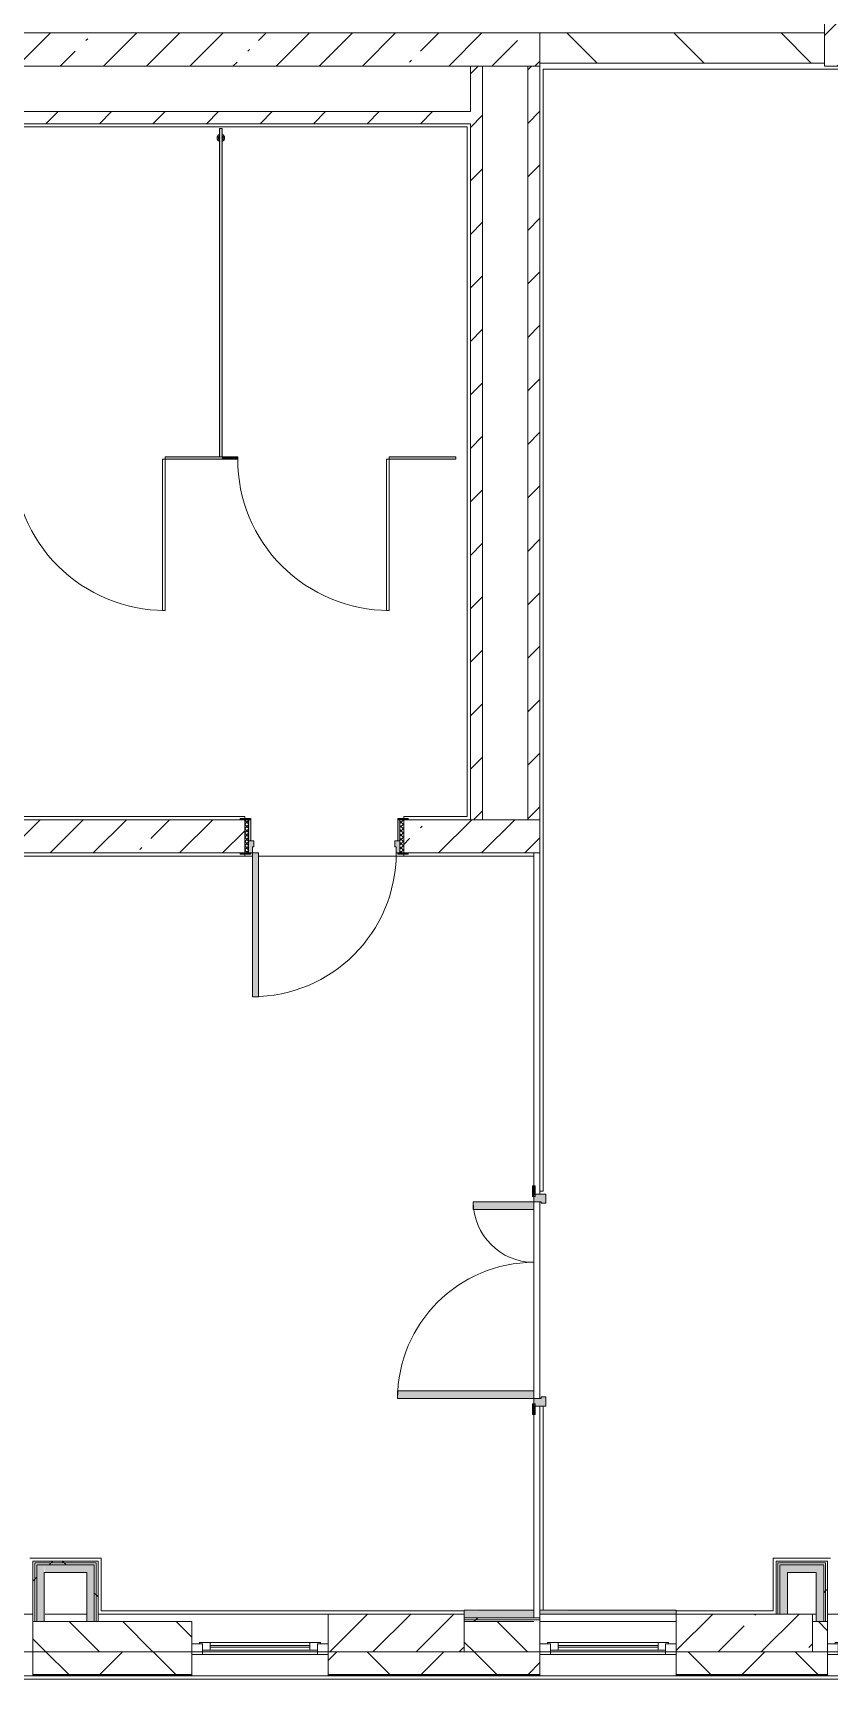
# Model space of a CAD drawing. Header units: millimetres. Extents: x -4196 to 190310, y -8553 to 29000.
# Drawn here: x 175326 to 180586, y -280 to 10600 of the extents above; entities that cross this region are included whole.
import ezdxf

# ---------------------------------------------------------------- set-up
doc = ezdxf.new("R2010")
doc.units = ezdxf.units.MM
for name, color, linetype, lineweight in [('A-DOOR', 7, 'Continuous', 5), ('A-GENM-1', 7, 'Continuous', 5), ('A-GLAZ-1', 7, 'Continuous', 5), ('A-WALL', 7, 'Continuous', 9), ('A-WALL-4', 7, 'Continuous', 5), ('I-WALL-3', 7, 'Continuous', 5), ('S-COLS-2', 7, 'Continuous', 5)]:
    doc.layers.add(name, color=color, linetype=linetype, lineweight=lineweight)
for name, color, linetype, lineweight, true_color in [('A-DOOR-1', 7, 'Continuous', 5, 0xaaaaaa), ('A-DOOR-2', 7, 'Continuous', 5, 0xe2e2e2), ('A-DOOR-FRAM-1', 7, 'Continuous', 5, 0xe2e2e2), ('A-DOOR-FRAM-2', 7, 'Continuous', 5, 0xaaaaaa), ('A-FLOR-1', 7, 'Continuous', 5, 0xaaaaaa), ('A-GENM-2', 7, 'Continuous', 5, 0xe2ddcd), ('I-WALL-1', 7, 'Continuous', 5, 0xe7e7e7), ('I-WALL-2', 7, 'Continuous', 9, 0xe7e7e7)]:
    doc.layers.add(name, color=color, linetype=linetype, lineweight=lineweight, true_color=true_color)
pattern_1 = [(45, (59346.5, 0), (-176.7767, 176.7767), [])]
pattern_2 = [(45, (59346.5, 0), (-285.1231, 285.1231), []), (45, (59631.6, 0), (-285.1231, 285.1231), [504.031, -100.806, 16.764, -84.042])]
pattern_3 = [(45, (59346.5, 0), (-530.33, 530.33), []), (135, (59346.5, 0), (-530.33, -530.33), [])]

# ---------------------------------------------------------------- blocks, each defined once
blk = doc.blocks.new('120_Окно_СКБ_1Ст - 120_Окно_СКБ_1Ст 900х2500_h_ с форточкой-22876038-1_6_1_птичка')
at = {"layer": 'A-GLAZ-1'}
for p, q in [((-450, -127), (-450, -57)), ((-450, -57), (-380, -57)), ((450, -57), (-450, -57)), ((-380, -57), (-380, -127)), ((380, -87), (-380, -87)), ((-380, -87), (-380, -127)), ((-330, -137), (-330, -87)), ((-330, -107), (330, -107)), ((330, -137), (330, -87)), ((380, -127), (380, -57)), ((380, -57), (450, -57)), ((380, -127), (380, -87)), ((450, -57), (450, -127)), ((-380, -127), (-450, -127)), ((-450, -127), (-400, -127)), ((-380, -127), (-400, -127)), ((-400, -127), (-400, -137)), ((-400, -137), (400, -137)), ((400, -137), (-400, -137)), ((330, -117), (-330, -117)), ((450, -127), (380, -127)), ((400, -127), (380, -127)), ((400, -127), (450, -127)), ((400, -137), (400, -127))]:
    blk.add_line(p, q, dxfattribs=at)
blk = doc.blocks.new('120_Окно_СКБ_2Ст_Фрамуга сверху - 120_Окно_СКБ_2Ст_2300х2500_h_ ДОО-19727959-1_6_1_птичка')
at = {"layer": 'A-GLAZ-1'}
for p, q in [((-1150, -127), (-1150, -57)), ((-1150, -57), (-1080, -57)), ((1150, -57), (-1150, -57)), ((-1080, -57), (-1080, -127)), ((-1080, -57), (1080, -57)), ((520, -87), (-1080, -87)), ((-1080, -87), (-1080, -127)), ((-1030, -137), (-1030, -87)), ((-1030, -107), (470, -107)), ((470, -137), (470, -87)), ((520, -127), (520, -57)), ((520, -57), (590, -57)), ((520, -127), (520, -87)), ((590, -57), (590, -127)), ((1080, -87), (590, -87)), ((590, -87), (590, -127)), ((640, -137), (640, -87)), ((640, -107), (1030, -107)), ((1030, -137), (1030, -87)), ((1080, -127), (1080, -57)), ((1080, -57), (1150, -57)), ((1080, -127), (1080, -87)), ((1150, -57), (1150, -127)), ((-1080, -127), (-1150, -127)), ((-1150, -127), (-1100, -127)), ((-1080, -127), (-1100, -127)), ((-1100, -127), (-1100, -137)), ((-1100, -137), (540, -137)), ((540, -137), (-1100, -137)), ((470, -117), (-1030, -117)), ((590, -127), (520, -127)), ((540, -127), (520, -127)), ((540, -127), (570, -127)), ((540, -127), (570, -127)), ((540, -137), (540, -127)), ((590, -127), (570, -127)), ((570, -127), (570, -137)), ((570, -137), (1100, -137)), ((1100, -137), (570, -137)), ((1030, -117), (640, -117)), ((1150, -127), (1080, -127)), ((1100, -127), (1080, -127)), ((1100, -127), (1150, -127)), ((1100, -137), (1100, -127))]:
    blk.add_line(p, q, dxfattribs=at)
blk = doc.blocks.new('110_Дверь_СКБ_2Ст - Д-5_п__в составе перегородки _не входит в спец__-32680960-1_6_1_птичка')
at = {"layer": 'A-DOOR-2'}
for points in [[(-638, 0), (-588, 0), (-588, 901), (-638, 901), (-638, 40)], [(612, 40), (612, 0), (662, 0), (662, 401), (612, 401)]]:
    blk.add_hatch(color=256, dxfattribs=at).paths.add_polyline_path(points)
h = blk.add_hatch(color=256, dxfattribs=at)
h.paths.add_polyline_path([(-688, 0), (-688, -79), (-628, -79), (-628, -49), (-638, -49), (-638, 0)])
h.paths.add_polyline_path([(652, -79), (712, -79), (712, 0), (662, 0), (662, -49), (652, -49)])
at = {"layer": 'A-DOOR-FRAM-1'}
for points in [[(-743, 3), (-743, 0), (-673, 0), (-673, 8), (-743, 8)], [(697, 0), (767, 0), (767, 8), (697, 8)], [(-743, -9), (-688, -9), (-688, -1), (-743, -1)], [(712, -9), (767, -9), (767, -1), (712, -1)]]:
    blk.add_hatch(color=256, dxfattribs=at).paths.add_polyline_path(points)
at = {"layer": 'A-DOOR-1'}
for p, q in [((-638, 901), (-638, 0)), ((-588, 901), (-638, 901)), ((-588, 0), (-588, 901)), ((662, 401), (612, 401)), ((612, 401), (612, 0)), ((662, 0), (662, 401)), ((-638, 0), (-588, 0)), ((612, 0), (662, 0))]:
    blk.add_line(p, q, dxfattribs=at)
for centre, radius, start, end in [((-638, 0), 900, 0, 90), ((662, 0), 400, 90, 180)]:
    blk.add_arc(centre, radius, start, end, dxfattribs=at)
at = {"layer": 'A-DOOR-FRAM-2'}
for p, q in [((-673, 8), (-743, 8)), ((-743, 8), (-743, 0)), ((-743, 0), (-673, 0)), ((-638, 0), (-688, 0)), ((-688, 0), (-688, -79)), ((-673, 0), (-688, 0)), ((-688, 0), (-688, -1)), ((-673, 0), (-673, 8)), ((-673, -1), (-673, 0)), ((-638, -49), (-638, 0)), ((662, 0), (662, -49)), ((712, 0), (662, 0)), ((767, 8), (697, 8)), ((697, 8), (697, 0)), ((712, 0), (697, 0)), ((697, 0), (697, -1)), ((697, 0), (767, 0)), ((712, -79), (712, 0)), ((712, -1), (712, 0)), ((767, 0), (767, 8)), ((-673, -1), (-743, -1)), ((-743, -1), (-743, -9)), ((-743, -9), (-673, -9)), ((-688, -79), (-628, -79)), ((-688, -1), (-673, -1)), ((-673, -9), (-673, -1)), ((-628, -49), (-638, -49)), ((-628, -79), (-628, -49)), ((662, -49), (652, -49)), ((652, -49), (652, -79)), ((652, -79), (712, -79)), ((697, -1), (712, -1)), ((767, -1), (697, -1)), ((697, -1), (697, -9)), ((697, -9), (767, -9)), ((767, -9), (767, -1))]:
    blk.add_line(p, q, dxfattribs=at)
blk = doc.blocks.new('110_Дверь_СКБ_1Ст_Внутренняя1 - Д-7а_л__950x2100h_Туалет-V177-1_6_1_птичка')
at = {"layer": 'A-DOOR-1'}
h = blk.add_hatch(dxfattribs=at)
h.set_pattern_fill('FP_123', color=256, style=0, pattern_type=2)
h.set_pattern_definition([(135, (1776.41, 174.685), (-14.14214, -14.14214), []), (225, (1776.41, 174.685), (14.14214, -14.14214), [])])
h.paths.add_polyline_path([(537.5, 110), (512.5, 110), (512.5, -110), (537.5, -110)])
at = {"layer": 'A-DOOR-2'}
h = blk.add_hatch(color=256, dxfattribs=at)
h.paths.add_polyline_path([(487.5, 110), (487.5, 70), (477.5, 70), (477.5, 30), (512.5, 30), (512.5, 110), (497.5, 110)])
h.paths.add_polyline_path([(-472.5, 110), (-487.5, 110), (-483, 30), (-452.5, 30.3), (-452.5, 70), (-462.5, 70), (-462.5, 110)])
at = {"layer": 'A-DOOR-FRAM-1'}
for points in [[(447.5, 1060), (447.5, 110), (487.5, 112), (487.5, 1060)], [(-512.5, 118), (-542.5, 118), (-542.5, 110), (-472.5, 110), (-472.5, 118), (-492.5, 118)], [(567.5, 118), (497.5, 118), (497.5, 110), (567.5, 110)], [(-483, 30), (-487.5, 30), (-487.5, -110), (-472.5, -110), (-472.5, 30)], [(497.5, 30), (497.5, -110), (512.5, -110), (512.5, 30)], [(-472.5, -110), (-542.5, -110), (-542.5, -118), (-472.5, -118)], [(567.5, -110), (497.5, -110), (497.5, -118), (567.5, -118)]]:
    blk.add_hatch(color=256, dxfattribs=at).paths.add_polyline_path(points)
at = {"layer": 'A-DOOR-FRAM-2'}
h = blk.add_hatch(dxfattribs=at)
h.set_pattern_fill('FP_124', color=256, style=0, pattern_type=2)
h.set_pattern_definition([(45, (-346.384, 174.685), (-14.1421, 14.1421), []), (135, (-346.384, 174.685), (-14.1421, -14.1421), [])])
h.paths.add_polyline_path([(-512.5, 110), (-512.5, -110), (-487.5, -110), (-487.5, 110)])
at = {"layer": 'A-DOOR-1'}
for p, q in [((487.5, 1060), (447.5, 1060)), ((447.5, 1060), (447.5, 110)), ((487.5, 110), (487.5, 1060)), ((447.5, 110), (487.5, 110))]:
    blk.add_line(p, q, dxfattribs=at)
blk.add_arc((487.5, 110), 950, 90, 180, dxfattribs=at)
at = {"layer": 'A-DOOR-FRAM-2'}
for p, q in [((-472.5, 118), (-542.5, 118)), ((-542.5, 118), (-542.5, 110)), ((-542.5, 110), (-472.5, 110)), ((-487.5, 110), (-512.5, 110)), ((-512.5, 110), (-512.5, -110)), ((-462.5, 110), (-487.5, 110)), ((-487.5, 110), (-487.5, 30)), ((-487.5, -110), (-487.5, 110)), ((-472.5, 110), (-487.5, 110)), ((-487.5, 110), (-487.5, 109)), ((-487.5, 109), (-472.5, 109)), ((-472.5, 110), (-472.5, 118)), ((-472.5, 109), (-472.5, 110)), ((-462.5, 70), (-462.5, 110)), ((487.5, 110), (487.5, 70)), ((512.5, 110), (487.5, 110)), ((567.5, 118), (497.5, 118)), ((497.5, 118), (497.5, 110)), ((512.5, 110), (497.5, 110)), ((497.5, 110), (497.5, 109)), ((497.5, 110), (567.5, 110)), ((497.5, 109), (512.5, 109)), ((512.5, 30), (512.5, 110)), ((537.5, 110), (512.5, 110)), ((512.5, 110), (512.5, -110)), ((512.5, 109), (512.5, 110)), ((537.5, -110), (537.5, 110)), ((567.5, 110), (567.5, 118)), ((-487.5, 30), (-452.5, 30)), ((-472.5, 30), (-487.5, 30)), ((-487.5, 30), (-487.5, -110)), ((-472.5, -110), (-472.5, 30)), ((-452.5, 70), (-462.5, 70)), ((-452.5, 30), (-452.5, 70)), ((487.5, 70), (477.5, 70)), ((477.5, 70), (477.5, 30)), ((477.5, 30), (512.5, 30)), ((512.5, 30), (497.5, 30)), ((497.5, 30), (497.5, -110)), ((512.5, -110), (512.5, 30)), ((-472.5, -110), (-542.5, -110)), ((-542.5, -110), (-542.5, -118)), ((-542.5, -118), (-472.5, -118)), ((-512.5, -110), (-487.5, -110)), ((-487.5, -110), (-472.5, -110)), ((-472.5, -118), (-472.5, -110)), ((497.5, -110), (512.5, -110)), ((567.5, -110), (497.5, -110)), ((497.5, -110), (497.5, -118)), ((497.5, -118), (567.5, -118)), ((512.5, -110), (537.5, -110)), ((567.5, -118), (567.5, -110))]:
    blk.add_line(p, q, dxfattribs=at)
blk = doc.blocks.new('131_Сантехническая перегородка 7 - СП-1-30858579-1_6_1_птичка')
at = {"layer": 'A-GENM-2'}
blk.add_hatch(color=256, dxfattribs=at).paths.add_polyline_path([(2166, 8), (-4, 8), (-4, -8), (2166, -8)])
at = {"layer": 'A-GENM-1'}
for p, q in [((2166, 8), (-4, 8)), ((-4, 8), (-4, -8)), ((2166, -8), (2166, 8)), ((-4, -8), (2166, -8))]:
    blk.add_line(p, q, dxfattribs=at)
at = {"layer": 'A-GENM-1', "flags": 128}
for points in [[(71, 8), (71, 9), (71, 9), (70, 9), (70, 10), (70, 10), (69, 11), (69, 11), (68, 12), (68, 12), (67, 12), (67, 13), (66, 13), (66, 13), (65, 14), (65, 14), (64, 14), (64, 14), (63, 14), (62, 15), (62, 15), (61, 15), (61, 15), (60, 15), (59, 15), (59, 15), (58, 15), (58, 15), (57, 15), (56, 15), (56, 15), (55, 15), (55, 15), (54, 14), (54, 14), (53, 14), (52, 14), (52, 13), (51, 13), (51, 13), (50, 13), (50, 12), (49, 12), (49, 11), (48, 11), (48, 11), (48, 10), (47, 10), (47, 9), (46, 9), (46, 8), (46, 8)], [(46, -8), (46, -9), (47, -9), (47, -9), (47, -10), (48, -10), (48, -11), (49, -11), (49, -12), (50, -12), (50, -12), (51, -13), (51, -13), (52, -13), (52, -14), (53, -14), (53, -14), (54, -14), (54, -14), (55, -15), (56, -15), (56, -15), (57, -15), (57, -15), (58, -15), (59, -15), (59, -15), (60, -15), (60, -15), (61, -15), (62, -15), (62, -15), (63, -15), (63, -14), (64, -14), (64, -14), (65, -14), (66, -13), (66, -13), (67, -13), (67, -13), (68, -12), (68, -12), (69, -11), (69, -11), (69, -11), (70, -10), (70, -10), (71, -9), (71, -9), (71, -8), (71, -8)]]:
    blk.add_lwpolyline(points, dxfattribs=at)
at = {"layer": 'A-GENM-1'}
for radius, start, end in [(24.6, 19.9113, 160.0887), (17.6, 45, 135), (17.6, 45, 135), (15.1, 45, 135), (24.6, 199.9113, 340.0887), (17.6, 225, 315), (17.6, 225, 315), (15.1, 225, 315)]:
    blk.add_arc((59, 0), radius, start, end, dxfattribs=at)
blk = doc.blocks.new('131_Сантехническая перегородка_Дверь МГН - СД-1-30883454-1_6_1_птичка')
at = {"layer": 'A-GENM-2'}
for points in [[(-335.4, 8), (-370, 8), (-366.5, -8), (10, -8), (10, 8)], [(1010, 8), (1010, -8), (1390, -8), (1390, 8), (1374, 8)]]:
    blk.add_hatch(color=256, dxfattribs=at).paths.add_polyline_path(points)
at = {"layer": 'A-DOOR'}
for p, q in [((10, 1008), (26, 1008)), ((10, 8), (10, 1008)), ((26, 8), (26, 1008)), ((10, 8), (26, 8))]:
    blk.add_line(p, q, dxfattribs=at)
blk.add_arc((10, 8), 1000, 360, 90, dxfattribs=at)
at = {"layer": 'A-GENM-1'}
for p, q in [((10, 8), (-370, 8)), ((-370, 8), (-370, -8)), ((10, -8), (10, 8)), ((1390, 8), (1010, 8)), ((1010, 8), (1010, -8)), ((1390, -8), (1390, 8)), ((-370, -8), (10, -8)), ((1010, -8), (1390, -8))]:
    blk.add_line(p, q, dxfattribs=at)
blk = doc.blocks.new('131_Сантехническая перегородка_Дверь МГН 2 - СД-1-30897608-1_6_1_птичка')
at = {"layer": 'A-GENM-2'}
for points in [[(-270, 8), (-430, 8), (-430, -8), (10, -8), (10, 8)], [(1010, 8), (1010, -8), (1110, -8), (1110, 8)]]:
    blk.add_hatch(color=256, dxfattribs=at).paths.add_polyline_path(points)
at = {"layer": 'A-DOOR'}
for p, q in [((10, 1008), (26, 1008)), ((10, 8), (10, 1008)), ((26, 8), (26, 1008)), ((10, 8), (26, 8))]:
    blk.add_line(p, q, dxfattribs=at)
blk.add_arc((10, 8), 1000, 360, 90, dxfattribs=at)
at = {"layer": 'A-GENM-1'}
for p, q in [((10, 8), (-430, 8)), ((-430, 8), (-430, -8)), ((10, -8), (10, 8)), ((1110, 8), (1010, 8)), ((1010, 8), (1010, -8)), ((1110, -8), (1110, 8)), ((-430, -8), (10, -8)), ((1010, -8), (1110, -8))]:
    blk.add_line(p, q, dxfattribs=at)

msp = doc.modelspace()

# ---------------------------------------------------------------- hatches: boundary and pattern name
at = {"layer": 'A-WALL-4'}
h = msp.add_hatch(dxfattribs=at)
h.set_pattern_fill('FP_98', color=256, style=0, pattern_type=2)
h.set_pattern_definition([(135, (59346.5, 0), (-176.7767, -176.7767), [])])
h.paths.add_polyline_path([(183076.5, -100), (183076.5, 100), (182876.5, 100), (182876.5, -100)])
h.paths.add_polyline_path([(151276.5, -100), (152076.5, -100), (152076.5, 100), (151276.5, 100), (151276.5, -68.4)])
h.paths.add_polyline_path([(154126.5, -100), (154126.5, 100), (153876.5, 100), (153876.5, -100)])
h.paths.add_polyline_path([(156451.5, -100), (157451.5, -100), (157451.5, 100), (156451.5, 100), (156451.5, 70.9)])
h.paths.add_polyline_path([(160176.5, -100), (161076.5, -100), (161076.5, 100), (160176.5, 100), (160176.5, 82.2)])
h.paths.add_polyline_path([(162226.5, -100), (162226.5, 100), (161976.5, 100), (161976.5, -100)])
h.paths.add_polyline_path([(164526.5, -100), (165576.5, -100), (165576.5, 100), (164526.5, 100), (164526.5, -27.9)])
h.paths.add_polyline_path([(180476.5, -100), (180576.5, -100), (180576.5, 100), (180476.5, 100), (180476.5, -11)])
h.paths.add_polyline_path([(168826.5, -100), (169176.5, -100), (169176.5, 100), (168826.5, 100), (168826.5, -65)])
h.paths.add_polyline_path([(178676.5, -100), (178676.5, 100), (178176.5, 100), (178176.5, -100), (178195.6, -100)])
h.paths.add_polyline_path([(170976.5, -100), (170976.5, 100), (170076.5, 100), (170076.5, -100)])
h.paths.add_polyline_path([(173026.5, -100), (173026.5, 100), (172776.5, 100), (172776.5, -100)])
h.paths.add_polyline_path([(176336.6, -100), (176376.5, -100), (176376.5, 100), (175326.5, 100), (175326.5, -100), (175407.1, -100)])
h = msp.add_hatch(dxfattribs=at)
h.set_pattern_fill('FP_116', color=256, style=0, pattern_type=2)
h.set_pattern_definition([(45, (59346.5, 0), (-353.5534, 353.5534), []), (135, (59346.5, 0), (-353.5534, -353.5534), [])])
h.paths.add_polyline_path([(183076.5, -250), (184426.5, -250), (184426.5, -100), (182876.5, -100), (182876.5, -250)])
h.paths.add_polyline_path([(180054.5, -250), (180576.5, -250), (180576.5, -100), (179576.5, -100), (179576.5, -250)])
h.paths.add_polyline_path([(148556.5, -250), (150376.5, -250), (150376.5, -100), (148556.5, -100)])
h.paths.add_polyline_path([(166696.5, -250), (167376.5, -250), (167376.5, -100), (166476.5, -100), (166476.5, -250), (166576.5, -250)])
h.paths.add_polyline_path([(170976.5, -250), (170976.5, -100), (170076.5, -100), (170076.5, -250)])
h.paths.add_polyline_path([(171876.5, -250), (173026.5, -250), (173026.5, -100), (171876.5, -100), (171876.5, -210)])
h.paths.add_polyline_path([(175326.5, -250), (176376.5, -250), (176376.5, -100), (175326.5, -100), (175326.5, -210)])
h.paths.add_polyline_path([(168900.8, -250), (169176.5, -250), (169176.5, -100), (168826.5, -100), (168826.5, -250)])
h.paths.add_polyline_path([(177276.5, -250), (178676.5, -250), (178676.5, -100), (177276.5, -100), (177276.5, -210)])
h.paths.add_polyline_path([(154126.5, -250), (154126.5, -100), (152976.5, -100), (152976.5, -250), (153099.7, -250)])
h.paths.add_polyline_path([(165182.9, -250), (165576.5, -250), (165576.5, -100), (164526.5, -100), (164526.5, -250)])
h.paths.add_polyline_path([(156426.5, -250), (157476.5, -250), (157476.5, -100), (156426.5, -100), (156426.5, -210)])
h.paths.add_polyline_path([(161465, -250), (162226.5, -250), (162226.5, -100), (160176.5, -100), (160176.5, -250), (160535.5, -250)])
h.paths.add_polyline_path([(158376.5, -250), (159276.5, -250), (159276.5, -100), (158376.5, -100), (158376.5, -210)])
h.paths.add_polyline_path([(151276.5, -250), (152076.5, -250), (152076.5, -100), (151276.5, -100), (151276.5, -210)])
at = {"layer": 'I-WALL-1'}
for points in [[(175401.5, 100), (175401.5, 475), (175351.5, 475), (175351.5, 100)], [(175681.5, 425), (175731.5, 425), (175731.5, 475), (175401.5, 475), (175407.1, 425)], [(175681.5, 100), (175731.5, 100), (175731.5, 425), (175681.5, 425), (175681.5, 146.6)]]:
    msp.add_hatch(color=256, dxfattribs=at).paths.add_polyline_path(points)
at = {"layer": 'I-WALL-2'}
for points in [[(180311.5, 425), (180501.5, 425), (180501.5, 475), (180261.5, 475), (180261.5, 425)], [(180519.2, 100), (180551.5, 100), (180551.5, 475), (180501.5, 475), (180501.5, 100)], [(180311.5, 150), (180311.5, 425), (180261.5, 425), (180261.5, 150)]]:
    msp.add_hatch(color=256, dxfattribs=at).paths.add_polyline_path(points)
h = msp.add_hatch(color=256, dxfattribs=at)
h.paths.add_polyline_path([(178636.5, 125), (178636.5, 175), (178176.5, 170), (178176.5, 125), (178195.6, 125)])
h.paths.add_polyline_path([(179125, 150), (179576.5, 150), (179576.5, 175), (178676.5, 170), (178676.5, 150), (178696.5, 150)])
at = {"layer": 'I-WALL-3'}
h = msp.add_hatch(dxfattribs=at)
h.set_pattern_fill('FP_97', color=256, style=0, pattern_type=2)
h.set_pattern_definition(pattern_2)
h.paths.add_polyline_path([(180776.5, 10380), (180776.5, 10825), (180556.5, 10825), (180556.5, 10380)])
h.paths.add_polyline_path([(180696.5, 12225), (180776.5, 12225), (180776.5, 13400), (180556.5, 13400), (180556.5, 12225)])
h.paths.add_polyline_path([(180675, 13900), (180776.5, 13900), (180776.5, 18600), (180556.5, 18600), (180556.5, 13900), (180568.5, 13900)])
h = msp.add_hatch(dxfattribs=at)
h.set_pattern_fill('FP_115', color=256, style=0, pattern_type=2)
h.set_pattern_definition([(135, (59346.5, 0), (-353.5534, -353.5534), [])])
h.paths.add_polyline_path([(180556.5, 10400), (180556.5, 10600), (178676.5, 10600), (178676.5, 10400), (180054.5, 10400)])
h.paths.add_polyline_path([(169476.5, 10400), (169576.5, 10400), (169573.5, 10600), (168451.5, 10600), (168451.5, 10400), (169396.5, 10400)])
h.paths.add_polyline_path([(166696.5, 10400), (167051.5, 10400), (167051.5, 10600), (166696.5, 10600)])
h.paths.add_polyline_path([(171256.5, 10400), (171276.5, 10402.5), (171276.5, 10600), (170526.5, 10600), (170531.4, 10400), (171224.5, 10400)])
h = msp.add_hatch(dxfattribs=at)
h.set_pattern_fill('FP_97', color=256, style=0, pattern_type=2)
h.set_pattern_definition(pattern_2)
h.paths.add_polyline_path([(171365.7, 10380), (178676.5, 10380), (178676.5, 10600), (171276.5, 10600), (171276.5, 10380), (171356.5, 10380)])
h = msp.add_hatch(dxfattribs=at)
h.set_pattern_fill('FP_114', color=256, style=0, pattern_type=2)
h.set_pattern_definition(pattern_1)
h.paths.add_polyline_path([(178296.5, 5400), (178296.5, 10380), (178216.5, 10380), (178216.5, 5400)])
h = msp.add_hatch(dxfattribs=at)
h.set_pattern_fill('FP_114', color=256, style=0, pattern_type=2)
h.set_pattern_definition(pattern_1)
h.paths.add_polyline_path([(178636.5, 5400), (178676.5, 5400), (178676.5, 10380), (178596.5, 10380), (178596.5, 5400)])
h = msp.add_hatch(dxfattribs=at)
h.set_pattern_fill('FP_114', color=256, style=0, pattern_type=2)
h.set_pattern_definition(pattern_1)
h.paths.add_polyline_path([(173548.2, 10000), (178216.5, 10000), (178216.5, 10080), (171356.5, 10080), (171356.5, 10000), (171783, 10000)])
h = msp.add_hatch(dxfattribs=at)
h.set_pattern_fill('FP_97', color=256, style=0, pattern_type=2)
h.set_pattern_definition(pattern_2)
h.paths.add_polyline_path([(176726.5, 5180), (176726.5, 5400), (171276.5, 5400), (171276.5, 5180), (176696.5, 5180)])
h.paths.add_polyline_path([(178196.5, 5180), (178676.5, 5180), (178676.5, 5400), (177776.5, 5400), (177776.5, 5180), (177847.6, 5180)])
h = msp.add_hatch(dxfattribs=at)
h.set_pattern_fill('FP_208', color=256, style=0, pattern_type=2)
h.set_pattern_definition(pattern_3)
h.paths.add_polyline_path([(175339, 100), (175339, 500), (175326.5, 500), (175326.5, 100)])
h = msp.add_hatch(dxfattribs=at)
h.set_pattern_fill('FP_208', color=256, style=0, pattern_type=2)
h.set_pattern_definition(pattern_3)
h.paths.add_polyline_path([(175744, 487.5), (175756.5, 487.5), (175756.5, 500), (175339, 500), (175339, 487.5), (175731.5, 487.5)])
h = msp.add_hatch(dxfattribs=at)
h.set_pattern_fill('FP_208', color=256, style=0, pattern_type=2)
h.set_pattern_definition(pattern_3)
h.paths.add_polyline_path([(175339, 100), (175351.5, 100), (175351.5, 487.5), (175339, 487.5), (175339, 134.3)])
h = msp.add_hatch(dxfattribs=at)
h.set_pattern_fill('FP_208', color=256, style=0, pattern_type=2)
h.set_pattern_definition(pattern_3)
h.paths.add_polyline_path([(175401.5, 475), (175744, 475), (175744, 487.5), (175351.5, 487.5), (175351.5, 475)])
h = msp.add_hatch(dxfattribs=at)
h.set_pattern_fill('FP_208', color=256, style=0, pattern_type=2)
h.set_pattern_definition(pattern_3)
h.paths.add_polyline_path([(175744, 100), (175744, 475), (175731.5, 475), (175731.5, 100)])
h = msp.add_hatch(dxfattribs=at)
h.set_pattern_fill('FP_208', color=256, style=0, pattern_type=2)
h.set_pattern_definition(pattern_3)
h.paths.add_polyline_path([(175744, 100), (175756.5, 100), (175756.5, 487.5), (175744, 487.5), (175744, 148.8)])
h = msp.add_hatch(dxfattribs=at)
h.set_pattern_fill('FP_208', color=256, style=0, pattern_type=2)
h.set_pattern_definition(pattern_3)
h.paths.add_polyline_path([(180551.5, 100), (180564, 100), (180564, 487.5), (180551.5, 487.5), (180551.5, 128.7)])
h = msp.add_hatch(dxfattribs=at)
h.set_pattern_fill('FP_208', color=256, style=0, pattern_type=2)
h.set_pattern_definition(pattern_3)
h.paths.add_polyline_path([(180576.5, 100), (180576.5, 500), (180564, 500), (180564, 100)])
h = msp.add_hatch(dxfattribs=at)
h.set_pattern_fill('FP_208', color=256, style=0, pattern_type=2)
h.set_pattern_definition(pattern_3)
h.paths.add_polyline_path([(178636.5, 112.5), (178676.5, 112.5), (178676.5, 125), (178176.5, 125), (178176.5, 112.5), (178634, 112.5)])
h = msp.add_hatch(dxfattribs=at)
h.set_pattern_fill('FP_208', color=256, style=0, pattern_type=2)
h.set_pattern_definition(pattern_3)
h.paths.add_polyline_path([(178636.5, 100), (178676.5, 100), (178676.5, 112.5), (178176.5, 112.5), (178176.5, 100), (178195.6, 100)])
at = {"layer": 'S-COLS-2'}
h = msp.add_hatch(dxfattribs=at)
h.set_pattern_fill('FP_97', color=256, style=0, pattern_type=2)
h.set_pattern_definition(pattern_2)
h.paths.add_polyline_path([(178176.5, -100), (178176.5, 150), (177276.5, 150), (177276.5, -100)])
h = msp.add_hatch(dxfattribs=at)
h.set_pattern_fill('FP_97', color=256, style=0, pattern_type=2)
h.set_pattern_definition(pattern_2)
h.paths.add_polyline_path([(180476.5, -100), (180476.5, 150), (179576.5, 150), (179576.5, -100), (180054.5, -100)])

# ---------------------------------------------------------------- linework, layer by layer
at = {"layer": 'A-FLOR-1'}
for p, q in [((182351.5, 10360), (178696.5, 10360)), ((178696.5, 10360), (178696.5, 2945)), ((178196.5, 9980), (171376.5, 9980)), ((178196.5, 5420), (178196.5, 9980)), ((175006.5, 5420), (176726.5, 5420)), ((176726.5, 5420), (176726.5, 5408)), ((177776.5, 5408), (177776.5, 5420)), ((177776.5, 5420), (178196.5, 5420)), ((176776.5, 5160), (171256.5, 5160)), ((176726.5, 5172), (176726.5, 5160)), ((178636.5, 5160), (176816.5, 5160)), ((177776.5, 5160), (177776.5, 5172)), ((178696.5, 2945), (178676.1, 2945)), ((178696.5, 1525), (178696.5, 175)), ((175306.5, 520), (175776.5, 520)), ((175776.5, 520), (175776.5, 170)), ((180216.5, 170), (180216.5, 520)), ((180216.5, 520), (180596.5, 520)), ((175776.5, 170), (178176.5, 170)), ((179576.5, 170), (180216.5, 170))]:
    msp.add_line(p, q, dxfattribs=at)
at = {"layer": 'A-WALL'}
for p, q in [((178676.5, 10400), (178676.5, 10600)), ((180556.5, 10400), (180556.5, 10600)), ((178216.5, 5400), (178296.5, 5400)), ((178596.5, 5400), (178676.5, 5400)), ((178676.5, 5180), (178636.5, 5180)), ((175339, 487.5), (175339, 100)), ((175744, 487.5), (175339, 487.5)), ((175351.5, 475), (175351.5, 100)), ((175731.5, 475), (175351.5, 475)), ((175731.5, 100), (175731.5, 475)), ((175744, 100), (175744, 487.5)), ((180249, 487.5), (180564, 487.5)), ((180249, 150), (180249, 487.5)), ((180261.5, 475), (180551.5, 475)), ((180261.5, 150), (180261.5, 475)), ((180551.5, 475), (180551.5, 100)), ((180564, 487.5), (180564, 100)), ((178176.5, 125), (178676.5, 125)), ((178176.5, 112.5), (178676.5, 112.5)), ((178636.5, 125), (178636.5, 175)), ((178676.5, 175), (178676.5, 150)), ((178176.5, 100), (178176.5, 100)), ((178176.5, 100), (178636.5, 100)), ((175326.5, -100), (176376.5, -100)), ((176376.5, -100), (175326.5, -100)), ((178176.5, -100), (178676.5, -100)), ((178676.5, -100), (178176.5, -100)), ((180476.5, -100), (180576.5, -100)), ((180576.5, -100), (180476.5, -100)), ((175326.5, -250), (176376.5, -250)), ((175326.5, -253), (176376.5, -253)), ((177276.5, -250), (178676.5, -250)), ((177276.5, -253), (178676.5, -253)), ((179576.5, -250), (180576.5, -250)), ((179576.5, -253), (180576.5, -253))]:
    msp.add_line(p, q, dxfattribs=at)
at = {"layer": 'A-WALL-4'}
for p, q in [((175326.5, 100), (175326.5, -258)), ((176376.5, 100), (175401.5, 100)), ((176376.5, -258), (176376.5, 100)), ((178176.5, 100), (178176.5, -100)), ((178676.5, -258), (178676.5, 100)), ((180501.5, 100), (180476.5, 100)), ((180476.5, 100), (180476.5, -100)), ((180576.5, -258), (180576.5, 100)), ((173026.5, -100), (175326.5, -100)), ((178176.5, -100), (176376.5, -100)), ((177276.5, -100), (177276.5, -258)), ((180476.5, -100), (178676.5, -100)), ((179576.5, -100), (179576.5, -258)), ((180576.5, -100), (182876.5, -100)), ((184606.5, -280), (168826.5, -280)), ((171876.5, -258), (184584.5, -258))]:
    msp.add_line(p, q, dxfattribs=at)
at = {"layer": 'I-WALL-3'}
for p, q in [((180556.5, 10770), (180556.5, 10600)), ((180556.5, 10600), (170556.5, 10600)), ((171276.5, 10380), (178676.5, 10380)), ((178216.5, 10380), (178216.5, 10080)), ((178296.5, 5400), (178296.5, 10380)), ((178596.5, 10380), (178596.5, 5400)), ((178676.5, 2925), (178676.5, 10400)), ((178676.5, 10400), (180556.5, 10400)), ((180556.5, 10400), (180556.5, 10380)), ((180556.5, 10380), (182296.5, 10380)), ((178216.5, 10080), (171356.5, 10080)), ((171356.5, 10000), (178216.5, 10000)), ((178216.5, 10000), (178216.5, 5400)), ((176696.5, 5400), (171356.5, 5400)), ((178216.5, 5400), (177806.5, 5400)), ((178596.5, 5400), (178296.5, 5400)), ((171276.5, 5180), (176696.5, 5180)), ((177806.5, 5180), (178636.5, 5180)), ((178636.5, 5180), (178636.5, 2980)), ((178636.5, 1575), (178636.5, 2875)), ((178676.5, 2875), (178676.5, 1575)), ((178676.5, 175), (178676.5, 1525)), ((178636.5, 1470), (178636.5, 175)), ((175326.5, 500), (175326.5, 100)), ((175756.5, 500), (175326.5, 500)), ((175756.5, 100), (175756.5, 500)), ((180576.5, 500), (180236.5, 500)), ((180236.5, 500), (180236.5, 150)), ((180576.5, 100), (180576.5, 500)), ((175401.5, 100), (175401.5, 425)), ((175401.5, 425), (175681.5, 425)), ((175681.5, 425), (175681.5, 100)), ((180311.5, 425), (180501.5, 425)), ((180311.5, 150), (180311.5, 425)), ((180501.5, 425), (180501.5, 100)), ((172776.5, 150), (175326.5, 150)), ((175407.1, 150), (175681.5, 150)), ((175756.5, 150), (177276.5, 150)), ((178636.5, 175), (178176.5, 175)), ((178176.5, 175), (178176.5, 100)), ((179576.5, 175), (178676.5, 175)), ((178676.5, 100), (178676.5, 150)), ((178676.5, 150), (179576.5, 150)), ((179576.5, 150), (179576.5, 175)), ((180236.5, 150), (180311.5, 150)), ((180476.5, 150), (180501.5, 150)), ((180576.5, 150), (183076.5, 150)), ((175326.5, 100), (175401.5, 100)), ((179576.5, 100), (178676.5, 100)), ((180501.5, 100), (180576.5, 100)), ((175326.5, -100), (173026.5, -100)), ((177276.5, -100), (176376.5, -100)), ((179576.5, -100), (178676.5, -100)), ((182876.5, -100), (180576.5, -100))]:
    msp.add_line(p, q, dxfattribs=at)
at = {"layer": 'S-COLS-2'}
for p, q in [((178176.5, 150), (177276.5, 150)), ((177276.5, 150), (177276.5, -100)), ((178176.5, 100), (178176.5, 150)), ((180476.5, 150), (179576.5, 150)), ((179576.5, 150), (179576.5, -100)), ((180476.5, 100), (180476.5, 150)), ((178176.5, -100), (178176.5, 100)), ((180476.5, -100), (180476.5, 100)), ((177276.5, -100), (178176.5, -100)), ((179576.5, -100), (180476.5, -100))]:
    msp.add_line(p, q, dxfattribs=at)

# ---------------------------------------------------------------- block references
at = {"layer": 'A-DOOR-1'}
for name, p, rotation in [('110_Дверь_СКБ_1Ст_Внутренняя1 - Д-7а_л__950x2100h_Туалет-V177-1_6_1_птичка', (177264, 5290), 180), ('110_Дверь_СКБ_2Ст - Д-5_п__в составе перегородки _не входит в спец__-32680960-1_6_1_птичка', (178636, 2212.5), 90)]:
    msp.add_blockref(name, p, dxfattribs=dict(at, rotation=rotation))
at = {"layer": 'A-GENM-1'}
for name, p, rotation in [('131_Сантехническая перегородка 7 - СП-1-30858579-1_6_1_птичка', (176568, 9964.9), 269.9999999999999), ('131_Сантехническая перегородка_Дверь МГН - СД-1-30883454-1_6_1_птичка', (176209.5, 7791), 180), ('131_Сантехническая перегородка_Дверь МГН 2 - СД-1-30897608-1_6_1_птичка', (177689.5, 7791), 180)]:
    msp.add_blockref(name, p, dxfattribs=dict(at, rotation=rotation))
at = {"layer": 'A-GLAZ-1', "rotation": 180}
for name, p in [('120_Окно_СКБ_1Ст - 120_Окно_СКБ_1Ст 900х2500_h_ с форточкой-22876038-1_6_1_птичка', (176826.5, -175)), ('120_Окно_СКБ_1Ст - 120_Окно_СКБ_1Ст 900х2500_h_ с форточкой-22876038-1_6_1_птичка', (179126.5, -175)), ('120_Окно_СКБ_2Ст_Фрамуга сверху - 120_Окно_СКБ_2Ст_2300х2500_h_ ДОО-19727959-1_6_1_птичка', (181726.5, -175))]:
    msp.add_blockref(name, p, dxfattribs=at)

doc.saveas('drawing.dxf')
